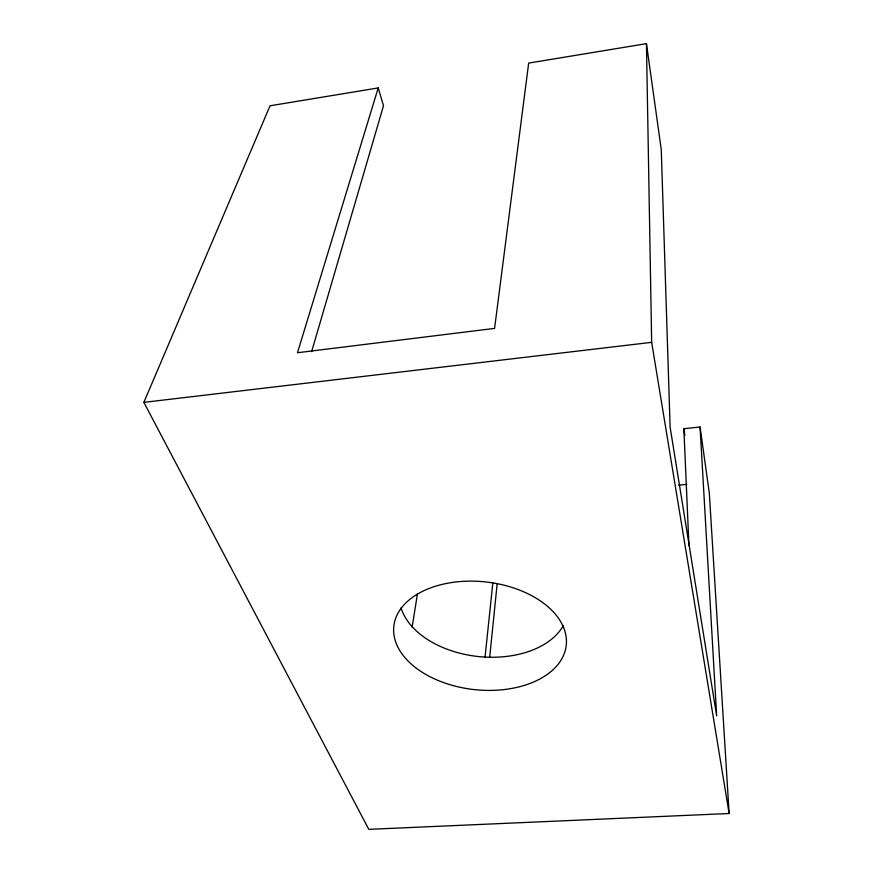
<?xml version="1.0" encoding="UTF-8"?>
<svg xmlns="http://www.w3.org/2000/svg" width="873" height="873" viewBox="0 0 873 873"><rect width="100%" height="100%" fill="white"/><g stroke="black" fill="none" stroke-linecap="round" stroke-linejoin="round"><path stroke-width="1.31" d="M489.666 657.434L497.119 584.266M485.017 657.358L492.819 583.088M412.132 627.174L417.523 593.531M311.628 351.633L383.509 105.731L378.216 87.933L270.041 105.786L143.87 402.366L368.81 829.35L729.13 813.505L709.323 493.223L700.059 427.006L683.854 428.698L688.95 545.669M378.216 87.933L297.486 352.736L494.587 328.401L528.667 63.096L646.446 43.65L661.265 149.599L670.126 427.246L716.657 715.838L700.059 427.006M143.87 402.366L651.662 342.336L646.446 43.65M678.659 485.137L686.8 484.362M651.662 342.336L729.13 813.505M683.854 428.698L684.879 435.42M563.183 625.832A84.637 54.377 6.3 0 1 477.695 656.463A84.637 54.377 6.3 0 1 401.034 607.848M415.526 667.594A86.733 54.126 6.3 0 0 562.092 658.318A86.733 54.126 6.3 0 0 462.494 581.396A86.733 54.126 6.3 0 0 415.526 667.594"/></g></svg>
